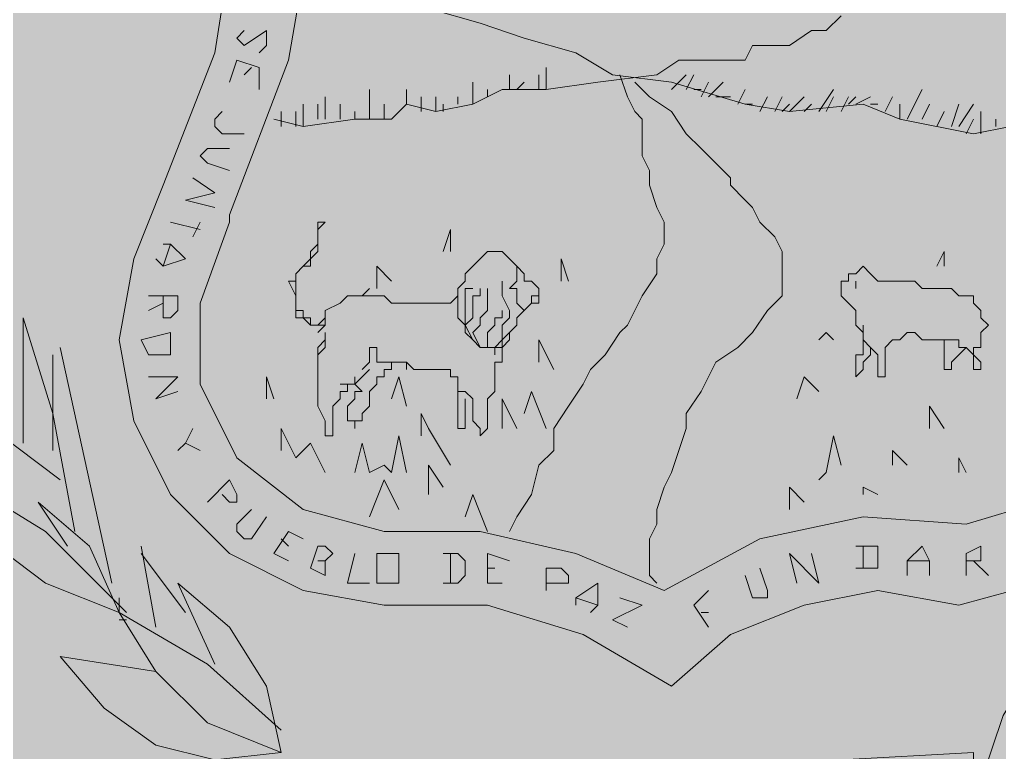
# Model space of a CAD drawing. Header units: inches. Extents: x 13.1 to 77.9, y 9.9 to 37.9.
# Drawn here: x 57.726 to 58.289, y 35.166 to 35.587 of the extents above; entities that cross this region are included whole.
import ezdxf

# ---------------------------------------------------------------- set-up
doc = ezdxf.new("R2010")
doc.units = ezdxf.units.IN
doc.header["$MEASUREMENT"] = 0
doc.layers.add('F_Layer01', color=7, linetype='Continuous')

# ---------------------------------------------------------------- blocks, each defined once
blk = doc.blocks.new('block 274')
at = {"layer": 'F_Layer01', "color": 18, "lineweight": 9, "true_color": 0x000000}
for points in [[(1.32854, -1.43087), (1.35817, -1.35467), (1.37087, -1.27423), (1.37087, -1.18957), (1.3497, -1.10913), (1.31584, -1.03717)], [(1.32854, -1.43087), (1.35817, -1.35467), (1.37087, -1.27423), (1.37087, -1.18957), (1.3497, -1.10913), (1.31584, -1.03717)], [(1.36664, -1.4478), (1.4005, -1.3589), (1.41744, -1.26153), (1.40897, -1.16417), (1.38357, -1.07103)], [(1.36664, -1.4478), (1.4005, -1.3589), (1.41744, -1.26153), (1.40897, -1.16417), (1.38357, -1.07103)], [(1.58677, -1.36737), (1.5656, -1.35467), (1.53597, -1.3462), (1.51057, -1.33773)], [(1.58677, -1.36737), (1.5656, -1.35467), (1.53597, -1.3462), (1.51057, -1.33773)], [(1.3751, -1.34197), (1.37087, -1.3462), (1.3751, -1.35043), (1.3878, -1.34197), (1.3878, -1.3462), (1.3878, -1.35043), (1.38357, -1.35467)], [(1.3751, -1.34197), (1.37087, -1.3462), (1.3751, -1.35043), (1.3878, -1.34197), (1.3878, -1.3462), (1.3878, -1.35043), (1.38357, -1.35467)], [(1.70107, -1.34197), (1.68837, -1.35043), (1.6672, -1.35043), (1.66297, -1.3589)], [(1.70107, -1.34197), (1.68837, -1.35043), (1.6672, -1.35043), (1.66297, -1.3589)], [(1.37087, -1.3589), (1.36664, -1.3716)], [(1.37087, -1.3589), (1.36664, -1.3716)], [(1.37087, -1.3589), (1.38357, -1.36313), (1.38357, -1.37583)], [(1.37087, -1.3589), (1.38357, -1.36313), (1.38357, -1.37583)], [(1.61217, -1.36737), (1.62487, -1.3589)], [(1.61217, -1.36737), (1.62487, -1.3589)], [(1.62487, -1.3589), (1.66297, -1.3589)], [(1.62487, -1.3589), (1.66297, -1.3589)], [(1.37934, -1.36313), (1.3751, -1.36737)], [(1.37934, -1.36313), (1.3751, -1.36737)], [(1.5275, -1.37583), (1.5275, -1.36737)], [(1.5275, -1.37583), (1.5275, -1.36737)], [(1.54444, -1.37583), (1.54444, -1.36737)], [(1.54444, -1.37583), (1.54444, -1.36737)], [(1.54867, -1.37583), (1.54867, -1.36313)], [(1.54867, -1.37583), (1.54867, -1.36313)], [(1.5783, -1.3716), (1.61217, -1.36737)], [(1.5783, -1.3716), (1.61217, -1.36737)], [(1.58677, -1.36737), (1.62064, -1.3716)], [(1.58677, -1.36737), (1.62064, -1.3716)], [(1.59947, -1.38853), (1.59524, -1.38007), (1.591, -1.36737)], [(1.59947, -1.38853), (1.59524, -1.38007), (1.591, -1.36737)], [(1.62064, -1.37583), (1.6291, -1.36737)], [(1.62064, -1.37583), (1.6291, -1.36737)], [(1.6291, -1.37583), (1.63334, -1.36737)], [(1.6291, -1.37583), (1.63334, -1.36737)], [(1.5783, -1.3716), (1.54867, -1.37583), (1.52327, -1.37583), (1.50634, -1.3843), (1.48517, -1.38853), (1.46824, -1.3843), (1.45977, -1.39277), (1.4386, -1.39277), (1.40897, -1.397), (1.39204, -1.39277)], [(1.5783, -1.3716), (1.54867, -1.37583), (1.52327, -1.37583), (1.50634, -1.3843), (1.48517, -1.38853), (1.46824, -1.3843), (1.45977, -1.39277), (1.4386, -1.39277), (1.40897, -1.397), (1.39204, -1.39277)], [(1.50634, -1.3843), (1.50634, -1.3716)], [(1.50634, -1.3843), (1.50634, -1.3716)], [(1.53174, -1.37583), (1.53597, -1.3716)], [(1.53174, -1.37583), (1.53597, -1.3716)], [(1.59947, -1.3716), (1.60794, -1.38007)], [(1.59947, -1.3716), (1.60794, -1.38007)], [(1.62064, -1.3716), (1.66297, -1.3843)], [(1.62064, -1.3716), (1.66297, -1.3843)], [(1.63757, -1.38007), (1.6418, -1.3716)], [(1.63757, -1.38007), (1.6418, -1.3716)], [(1.6418, -1.38007), (1.65027, -1.3716)], [(1.6418, -1.38007), (1.65027, -1.3716)], [(1.44707, -1.39277), (1.44707, -1.37583)], [(1.44707, -1.39277), (1.44707, -1.37583)], [(1.46824, -1.3843), (1.46824, -1.37583)], [(1.46824, -1.3843), (1.46824, -1.37583)], [(1.5148, -1.38007), (1.5148, -1.37583)], [(1.5148, -1.38007), (1.5148, -1.37583)], [(1.63334, -1.37583), (1.63757, -1.37583)], [(1.63334, -1.37583), (1.63757, -1.37583)], [(1.65874, -1.3843), (1.66297, -1.37583)], [(1.65874, -1.3843), (1.66297, -1.37583)], [(1.7053, -1.38853), (1.71377, -1.37583)], [(1.7053, -1.38853), (1.71377, -1.37583)], [(1.7561, -1.39277), (1.76457, -1.37583)], [(1.7561, -1.39277), (1.76457, -1.37583)], [(1.40897, -1.397), (1.40897, -1.3843)], [(1.40897, -1.397), (1.40897, -1.3843)], [(1.41744, -1.39277), (1.41744, -1.3843)], [(1.41744, -1.39277), (1.41744, -1.3843)], [(1.42167, -1.39277), (1.42167, -1.38007)], [(1.42167, -1.39277), (1.42167, -1.38007)], [(1.43014, -1.39277), (1.43014, -1.3843)], [(1.43014, -1.39277), (1.43014, -1.3843)], [(1.45554, -1.39277), (1.45554, -1.3843)], [(1.45554, -1.39277), (1.45554, -1.3843)], [(1.4767, -1.38853), (1.4767, -1.38007)], [(1.4767, -1.38853), (1.4767, -1.38007)], [(1.48517, -1.38853), (1.48517, -1.38007)], [(1.48517, -1.38853), (1.48517, -1.38007)], [(1.4894, -1.38853), (1.4894, -1.3843)], [(1.4894, -1.38853), (1.4894, -1.3843)], [(1.49787, -1.3843), (1.49787, -1.38007)], [(1.49787, -1.3843), (1.49787, -1.38007)], [(1.6545, -1.42663), (1.64604, -1.41817), (1.63757, -1.4097), (1.6291, -1.40123), (1.62064, -1.38853), (1.60794, -1.38007)], [(1.6545, -1.42663), (1.64604, -1.41817), (1.63757, -1.4097), (1.6291, -1.40123), (1.62064, -1.38853), (1.60794, -1.38007)], [(1.64604, -1.38007), (1.65027, -1.38007), (1.6545, -1.38007)], [(1.64604, -1.38007), (1.65027, -1.38007), (1.6545, -1.38007)], [(1.66297, -1.3843), (1.68837, -1.38853)], [(1.66297, -1.3843), (1.6672, -1.3843)], [(1.66297, -1.3843), (1.68837, -1.38853)], [(1.66297, -1.3843), (1.6672, -1.3843)], [(1.67144, -1.38853), (1.67567, -1.38007)], [(1.67144, -1.38853), (1.67567, -1.38007)], [(1.6799, -1.38853), (1.68414, -1.38007)], [(1.6799, -1.38853), (1.68414, -1.38007)], [(1.68414, -1.38853), (1.68837, -1.3843)], [(1.68414, -1.38853), (1.68837, -1.3843)], [(1.68837, -1.38853), (1.69684, -1.38007)], [(1.68837, -1.38853), (1.69684, -1.38007)], [(1.69684, -1.38853), (1.70107, -1.3843)], [(1.69684, -1.38853), (1.70107, -1.3843)], [(1.70954, -1.38853), (1.71377, -1.38007)], [(1.70954, -1.38853), (1.71377, -1.38007)], [(1.718, -1.38853), (1.72224, -1.38007)], [(1.718, -1.38853), (1.72224, -1.38007)], [(1.72647, -1.38007), (1.72224, -1.3843)], [(1.72647, -1.38007), (1.72224, -1.3843)], [(1.72647, -1.3843), (1.73494, -1.38007)], [(1.72647, -1.3843), (1.73494, -1.38007)], [(1.84924, -1.397), (1.845, -1.397), (1.84077, -1.397), (1.83654, -1.397), (1.82807, -1.397), (1.82384, -1.40123), (1.8196, -1.397), (1.81537, -1.397), (1.7942, -1.40123), (1.75187, -1.39277), (1.7307, -1.3843)], [(1.84924, -1.397), (1.845, -1.397), (1.84077, -1.397), (1.83654, -1.397), (1.82807, -1.397), (1.82384, -1.40123), (1.8196, -1.397), (1.81537, -1.397), (1.7942, -1.40123), (1.75187, -1.39277), (1.7307, -1.3843)], [(1.73494, -1.3843), (1.73917, -1.3843)], [(1.73494, -1.3843), (1.73917, -1.3843)], [(1.7434, -1.38853), (1.74764, -1.38007)], [(1.7434, -1.38853), (1.74764, -1.38007)], [(1.75187, -1.39277), (1.75187, -1.3843)], [(1.75187, -1.39277), (1.75187, -1.3843)], [(1.76457, -1.39277), (1.7688, -1.3843)], [(1.76457, -1.39277), (1.7688, -1.3843)], [(1.7815, -1.397), (1.78574, -1.3843)], [(1.7815, -1.397), (1.78574, -1.3843)], [(1.78574, -1.397), (1.7942, -1.3843)], [(1.78574, -1.397), (1.7942, -1.3843)], [(1.3624, -1.38853), (1.35817, -1.39277), (1.35817, -1.397), (1.3624, -1.40123), (1.3751, -1.40123)], [(1.3624, -1.38853), (1.35817, -1.39277), (1.35817, -1.397), (1.3624, -1.40123), (1.3751, -1.40123)], [(1.39627, -1.397), (1.39627, -1.38853)], [(1.39627, -1.397), (1.39627, -1.38853)], [(1.40474, -1.397), (1.40474, -1.38853)], [(1.40474, -1.397), (1.40474, -1.38853)], [(1.4386, -1.39277), (1.4386, -1.38853)], [(1.4386, -1.39277), (1.4386, -1.38853)], [(1.59947, -1.38853), (1.6037, -1.39277)], [(1.59947, -1.38853), (1.6037, -1.39277)], [(1.77304, -1.397), (1.77727, -1.38853)], [(1.77304, -1.397), (1.77727, -1.38853)], [(1.79844, -1.40123), (1.79844, -1.38853)], [(1.79844, -1.40123), (1.79844, -1.38853)], [(1.6037, -1.49437), (1.61217, -1.48167), (1.61217, -1.4732), (1.6164, -1.46473), (1.6164, -1.45203), (1.61217, -1.44357), (1.60794, -1.43087), (1.60794, -1.4224), (1.6037, -1.41393), (1.6037, -1.40123), (1.6037, -1.39277)], [(1.6037, -1.49437), (1.61217, -1.48167), (1.61217, -1.4732), (1.6164, -1.46473), (1.6164, -1.45203), (1.61217, -1.44357), (1.60794, -1.43087), (1.60794, -1.4224), (1.6037, -1.41393), (1.6037, -1.40123), (1.6037, -1.39277)], [(1.78997, -1.40123), (1.7942, -1.39277)], [(1.78997, -1.40123), (1.7942, -1.39277)], [(1.8069, -1.397), (1.8069, -1.39277)], [(1.8069, -1.397), (1.8069, -1.39277)], [(1.36664, -1.4097), (1.35394, -1.4097), (1.3497, -1.41393), (1.35394, -1.41817), (1.36664, -1.4224)], [(1.36664, -1.4097), (1.35394, -1.4097), (1.3497, -1.41393), (1.35394, -1.41817), (1.36664, -1.4224)], [(1.34547, -1.42663), (1.35817, -1.4351), (1.34124, -1.43933), (1.35817, -1.44357)], [(1.34547, -1.42663), (1.35817, -1.4351), (1.34124, -1.43933), (1.35817, -1.44357)], [(1.6545, -1.42663), (1.6545, -1.43087)], [(1.6545, -1.42663), (1.6545, -1.43087)], [(1.78574, -1.67217), (1.8323, -1.65947), (1.8704, -1.6383), (1.90427, -1.60443), (1.92544, -1.5621), (1.9339, -1.51553), (1.92544, -1.46897), (1.90427, -1.42663)], [(1.78574, -1.67217), (1.8323, -1.65947), (1.8704, -1.6383), (1.90427, -1.60443), (1.92544, -1.5621), (1.9339, -1.51553), (1.92544, -1.46897), (1.90427, -1.42663)], [(1.32854, -1.43087), (1.3116, -1.4732), (1.30314, -1.51977), (1.3116, -1.56633), (1.33277, -1.60867), (1.36664, -1.64253), (1.40897, -1.6637), (1.45554, -1.67217)], [(1.32854, -1.43087), (1.3116, -1.4732), (1.30314, -1.51977), (1.3116, -1.56633), (1.33277, -1.60867), (1.36664, -1.64253), (1.40897, -1.6637), (1.45554, -1.67217)], [(1.65874, -1.524), (1.6672, -1.51553), (1.67567, -1.50283), (1.68414, -1.49437), (1.68414, -1.49013), (1.68414, -1.48167), (1.68414, -1.46897), (1.6799, -1.4605), (1.67144, -1.45203), (1.6672, -1.44357), (1.66297, -1.43933), (1.6545, -1.43087)], [(1.65874, -1.524), (1.6672, -1.51553), (1.67567, -1.50283), (1.68414, -1.49437), (1.68414, -1.49013), (1.68414, -1.48167), (1.68414, -1.46897), (1.6799, -1.4605), (1.67144, -1.45203), (1.6672, -1.44357), (1.66297, -1.43933), (1.6545, -1.43087)], [(1.3497, -1.45627), (1.33277, -1.45203)], [(1.3497, -1.45627), (1.33277, -1.45203)], [(1.3497, -1.45203), (1.34547, -1.4605)], [(1.3497, -1.45203), (1.34547, -1.4605)], [(1.36664, -1.45203), (1.3497, -1.4986), (1.3497, -1.54517), (1.37087, -1.5875), (1.40897, -1.61713), (1.45554, -1.62983)], [(1.36664, -1.45203), (1.3497, -1.4986), (1.3497, -1.54517), (1.37087, -1.5875), (1.40897, -1.61713), (1.45554, -1.62983)], [(1.36664, -1.45203), (1.36664, -1.4478)], [(1.36664, -1.45203), (1.36664, -1.4478)], [(1.42167, -1.50707), (1.41744, -1.5113), (1.4132, -1.5113), (1.4132, -1.50707), (1.40897, -1.50707), (1.40897, -1.50283), (1.40474, -1.50283), (1.40474, -1.4986), (1.40474, -1.49437), (1.40474, -1.49013), (1.40474, -1.4859), (1.40474, -1.48167), (1.40897, -1.47743), (1.4132, -1.47743), (1.4132, -1.4732), (1.41744, -1.46897), (1.41744, -1.46473), (1.41744, -1.4605), (1.41744, -1.45627), (1.42167, -1.45203), (1.41744, -1.45203), (1.41744, -1.4605), (1.41744, -1.46473), (1.4132, -1.46897), (1.4132, -1.4732), (1.40897, -1.47743), (1.40474, -1.48167), (1.40474, -1.4859), (1.4005, -1.4859), (1.40474, -1.49437), (1.40474, -1.4986), (1.40474, -1.50283), (1.40474, -1.50707), (1.40897, -1.50707), (1.4132, -1.5113), (1.41744, -1.5113), (1.42167, -1.5113)], [(1.42167, -1.50707), (1.41744, -1.5113), (1.4132, -1.5113), (1.4132, -1.50707), (1.40897, -1.50707), (1.40897, -1.50283), (1.40474, -1.50283), (1.40474, -1.4986), (1.40474, -1.49437), (1.40474, -1.49013), (1.40474, -1.4859), (1.40474, -1.48167), (1.40897, -1.47743), (1.4132, -1.47743), (1.4132, -1.4732), (1.41744, -1.46897), (1.41744, -1.46473), (1.41744, -1.4605), (1.41744, -1.45627), (1.42167, -1.45203), (1.41744, -1.45203), (1.41744, -1.4605), (1.41744, -1.46473), (1.4132, -1.46897), (1.4132, -1.4732), (1.40897, -1.47743), (1.40474, -1.48167), (1.40474, -1.4859), (1.4005, -1.4859), (1.40474, -1.49437), (1.40474, -1.4986), (1.40474, -1.50283), (1.40474, -1.50707), (1.40897, -1.50707), (1.4132, -1.5113), (1.41744, -1.5113), (1.42167, -1.5113)], [(1.78997, -1.6256), (1.8323, -1.6129), (1.86617, -1.57903), (1.88734, -1.5367), (1.88734, -1.49013), (1.8704, -1.4478)], [(1.78997, -1.6256), (1.8323, -1.6129), (1.86617, -1.57903), (1.88734, -1.5367), (1.88734, -1.49013), (1.8704, -1.4478)], [(1.49364, -1.46897), (1.49364, -1.45627), (1.4894, -1.46897)], [(1.49364, -1.46897), (1.49364, -1.45627), (1.4894, -1.46897)], [(1.32854, -1.46473), (1.33277, -1.46473), (1.34124, -1.4732), (1.32854, -1.47743), (1.3243, -1.4732)], [(1.32854, -1.46473), (1.33277, -1.46473), (1.34124, -1.4732), (1.32854, -1.47743), (1.3243, -1.4732)], [(1.33277, -1.46473), (1.32854, -1.47743)], [(1.33277, -1.46473), (1.32854, -1.47743)], [(1.49787, -1.49013), (1.5021, -1.4859), (1.5021, -1.48167), (1.50634, -1.47743), (1.51057, -1.4732), (1.5148, -1.46897), (1.51904, -1.46897), (1.52327, -1.46897), (1.5275, -1.4732), (1.53174, -1.47743)], [(1.49787, -1.49013), (1.5021, -1.4859), (1.5021, -1.48167), (1.50634, -1.47743), (1.51057, -1.4732), (1.5148, -1.46897), (1.51904, -1.46897), (1.52327, -1.46897), (1.5275, -1.4732), (1.53174, -1.47743)], [(1.77727, -1.47743), (1.77727, -1.46897), (1.77304, -1.47743)], [(1.77727, -1.47743), (1.77727, -1.46897), (1.77304, -1.47743)], [(1.51904, -1.52823), (1.51904, -1.524), (1.52327, -1.524), (1.52327, -1.51977), (1.5275, -1.51553), (1.53174, -1.5113), (1.53174, -1.50707), (1.53597, -1.50283), (1.53174, -1.4986), (1.53174, -1.49437), (1.53174, -1.49013), (1.5275, -1.49013), (1.53174, -1.4859), (1.53174, -1.48167), (1.53174, -1.47743), (1.5275, -1.4732)], [(1.51904, -1.52823), (1.51904, -1.524), (1.52327, -1.524), (1.52327, -1.51977), (1.5275, -1.51553), (1.53174, -1.5113), (1.53174, -1.50707), (1.53597, -1.50283), (1.53174, -1.4986), (1.53174, -1.49437), (1.53174, -1.49013), (1.5275, -1.49013), (1.53174, -1.4859), (1.53174, -1.48167), (1.53174, -1.47743), (1.5275, -1.4732)], [(1.56137, -1.4859), (1.55714, -1.4732), (1.55714, -1.4859)], [(1.56137, -1.4859), (1.55714, -1.4732), (1.55714, -1.4859)], [(1.45977, -1.4859), (1.4513, -1.47743), (1.4513, -1.49013)], [(1.45977, -1.4859), (1.4513, -1.47743), (1.4513, -1.49013)], [(1.53174, -1.50707), (1.53597, -1.50283), (1.5402, -1.4986), (1.54444, -1.4986), (1.54444, -1.49437), (1.54444, -1.49013), (1.5402, -1.4859), (1.53597, -1.4859), (1.53597, -1.48167), (1.53174, -1.47743)], [(1.53174, -1.50707), (1.53597, -1.50283), (1.5402, -1.4986), (1.54444, -1.4986), (1.54444, -1.49437), (1.54444, -1.49013), (1.5402, -1.4859), (1.53597, -1.4859), (1.53597, -1.48167), (1.53174, -1.47743)], [(1.72647, -1.50707), (1.72647, -1.5113), (1.7307, -1.51553), (1.7307, -1.51977), (1.73494, -1.524), (1.73917, -1.52823), (1.73917, -1.53247), (1.73917, -1.5367), (1.73917, -1.54093), (1.7434, -1.54093), (1.7434, -1.5367), (1.7434, -1.53247), (1.7434, -1.52823), (1.7434, -1.524), (1.74764, -1.51977), (1.75187, -1.51977), (1.7561, -1.51553), (1.76034, -1.51553), (1.76457, -1.51977), (1.77304, -1.51977), (1.77727, -1.51977), (1.78574, -1.51977), (1.78574, -1.524), (1.78997, -1.524), (1.7942, -1.52823), (1.7942, -1.53247), (1.7942, -1.5367), (1.79844, -1.5367), (1.79844, -1.53247), (1.7942, -1.52823), (1.7942, -1.524), (1.79844, -1.524), (1.79844, -1.51977), (1.79844, -1.51553), (1.80267, -1.5113), (1.79844, -1.50707), (1.79844, -1.50283), (1.7942, -1.4986), (1.7942, -1.49437), (1.78997, -1.49437), (1.78574, -1.49437), (1.7815, -1.49013), (1.77727, -1.49013), (1.77304, -1.49013), (1.7688, -1.49013), (1.76457, -1.49013), (1.76034, -1.4859), (1.7561, -1.4859), (1.75187, -1.4859), (1.74764, -1.4859), (1.7434, -1.4859), (1.73917, -1.4859), (1.73494, -1.48167), (1.7307, -1.47743), (1.72647, -1.48167), (1.72224, -1.48167)], [(1.72647, -1.50707), (1.72647, -1.5113), (1.7307, -1.51553), (1.7307, -1.51977), (1.73494, -1.524), (1.73917, -1.52823), (1.73917, -1.53247), (1.73917, -1.5367), (1.73917, -1.54093), (1.7434, -1.54093), (1.7434, -1.5367), (1.7434, -1.53247), (1.7434, -1.52823), (1.7434, -1.524), (1.74764, -1.51977), (1.75187, -1.51977), (1.7561, -1.51553), (1.76034, -1.51553), (1.76457, -1.51977), (1.77304, -1.51977), (1.77727, -1.51977), (1.78574, -1.51977), (1.78574, -1.524), (1.78997, -1.524), (1.7942, -1.52823), (1.7942, -1.53247), (1.7942, -1.5367), (1.79844, -1.5367), (1.79844, -1.53247), (1.7942, -1.52823), (1.7942, -1.524), (1.79844, -1.524), (1.79844, -1.51977), (1.79844, -1.51553), (1.80267, -1.5113), (1.79844, -1.50707), (1.79844, -1.50283), (1.7942, -1.4986), (1.7942, -1.49437), (1.78997, -1.49437), (1.78574, -1.49437), (1.7815, -1.49013), (1.77727, -1.49013), (1.77304, -1.49013), (1.7688, -1.49013), (1.76457, -1.49013), (1.76034, -1.4859), (1.7561, -1.4859), (1.75187, -1.4859), (1.74764, -1.4859), (1.7434, -1.4859), (1.73917, -1.4859), (1.73494, -1.48167), (1.7307, -1.47743), (1.72647, -1.48167), (1.72224, -1.48167)], [(1.52327, -1.4859), (1.52327, -1.49013), (1.52327, -1.49437), (1.5275, -1.50283), (1.5275, -1.50707), (1.52327, -1.5113), (1.52327, -1.51977), (1.51904, -1.524)], [(1.52327, -1.4859), (1.52327, -1.49013), (1.52327, -1.49437), (1.5275, -1.50283), (1.5275, -1.50707), (1.52327, -1.5113), (1.52327, -1.51977), (1.51904, -1.524)], [(1.53597, -1.4859), (1.5402, -1.4859)], [(1.53597, -1.4859), (1.5402, -1.4859)], [(1.718, -1.4859), (1.72224, -1.4859), (1.72224, -1.48167)], [(1.718, -1.4859), (1.72224, -1.4859), (1.72224, -1.48167)], [(1.718, -1.4859), (1.718, -1.49013), (1.718, -1.49437), (1.72224, -1.4986), (1.72647, -1.50283), (1.72647, -1.50706)], [(1.718, -1.4859), (1.718, -1.49013), (1.718, -1.49437), (1.72224, -1.4986), (1.72647, -1.50283), (1.72647, -1.50707)], [(1.41744, -1.51553), (1.42167, -1.5113), (1.42167, -1.50707), (1.42167, -1.50283), (1.43014, -1.4986), (1.43437, -1.49437), (1.4386, -1.49437), (1.44284, -1.49437), (1.44707, -1.49013)], [(1.41744, -1.51553), (1.42167, -1.5113), (1.42167, -1.50707), (1.42167, -1.50283), (1.43014, -1.4986), (1.43437, -1.49437), (1.4386, -1.49437), (1.44284, -1.49437), (1.44707, -1.49013)], [(1.51904, -1.524), (1.51057, -1.524), (1.50634, -1.51977), (1.5021, -1.51553), (1.5021, -1.5113), (1.49787, -1.50707), (1.49787, -1.50283), (1.49787, -1.4986), (1.49787, -1.49437), (1.49787, -1.49013)], [(1.51904, -1.524), (1.51057, -1.524), (1.50634, -1.51977), (1.5021, -1.51553), (1.5021, -1.5113), (1.49787, -1.50707), (1.49787, -1.50283), (1.49787, -1.4986), (1.49787, -1.49437), (1.49787, -1.49013)], [(1.50634, -1.49013), (1.5021, -1.49013), (1.5021, -1.49437), (1.5021, -1.50283), (1.5021, -1.50707), (1.5021, -1.5113)], [(1.51057, -1.49013), (1.51057, -1.49437), (1.50634, -1.49437), (1.50634, -1.4986), (1.50634, -1.50283), (1.50634, -1.50707), (1.5021, -1.5113), (1.50634, -1.51977)], [(1.50634, -1.49013), (1.5021, -1.49013), (1.5021, -1.49437), (1.5021, -1.50283), (1.5021, -1.50707), (1.5021, -1.5113)], [(1.51057, -1.49013), (1.51057, -1.49437), (1.50634, -1.49437), (1.50634, -1.4986), (1.50634, -1.50283), (1.50634, -1.50707), (1.5021, -1.5113), (1.50634, -1.51977)], [(1.5148, -1.49013), (1.5148, -1.4986), (1.5148, -1.50283), (1.51057, -1.50707), (1.51057, -1.5113), (1.50634, -1.51553), (1.51057, -1.524)], [(1.5148, -1.49013), (1.5148, -1.4986), (1.5148, -1.50283), (1.51057, -1.50707), (1.51057, -1.5113), (1.50634, -1.51553), (1.51057, -1.524)], [(1.32007, -1.49437), (1.337, -1.49437), (1.337, -1.50283), (1.33277, -1.50707), (1.32854, -1.50707), (1.32854, -1.50283), (1.32854, -1.49437)], [(1.32007, -1.49437), (1.337, -1.49437), (1.337, -1.50283), (1.33277, -1.50707), (1.32854, -1.50707), (1.32854, -1.50283), (1.32854, -1.49437)], [(1.49787, -1.49437), (1.49364, -1.4986), (1.4894, -1.4986), (1.48517, -1.4986), (1.4767, -1.4986), (1.47247, -1.4986), (1.46824, -1.4986), (1.45977, -1.4986), (1.45554, -1.49437), (1.4513, -1.49437), (1.44707, -1.49437), (1.44284, -1.49437)], [(1.49787, -1.49437), (1.49364, -1.4986), (1.4894, -1.4986), (1.48517, -1.4986), (1.4767, -1.4986), (1.47247, -1.4986), (1.46824, -1.4986), (1.45977, -1.4986), (1.45554, -1.49437), (1.4513, -1.49437), (1.44707, -1.49437), (1.44284, -1.49437)], [(1.5402, -1.4986), (1.5402, -1.49437), (1.54444, -1.49437)], [(1.5402, -1.4986), (1.5402, -1.49437), (1.54444, -1.49437)], [(1.6037, -1.49437), (1.59524, -1.5113)], [(1.6037, -1.49437), (1.59524, -1.5113)], [(1.32854, -1.4986), (1.32007, -1.50283)], [(1.32854, -1.4986), (1.32007, -1.50283)], [(1.52327, -1.50283), (1.52327, -1.50707), (1.51904, -1.50707), (1.51904, -1.5113), (1.5148, -1.51553), (1.5148, -1.51977), (1.5148, -1.524)], [(1.52327, -1.50283), (1.52327, -1.50707), (1.51904, -1.50707), (1.51904, -1.5113), (1.5148, -1.51553), (1.5148, -1.51977), (1.5148, -1.524)], [(1.2481, -1.50707), (1.2481, -1.57903)], [(1.2481, -1.50707), (1.2481, -1.57903)], [(1.26504, -1.5621), (1.2481, -1.50707)], [(1.26504, -1.5621), (1.2481, -1.50707)], [(1.5402, -1.60867), (1.54444, -1.59173), (1.5529, -1.58327), (1.5529, -1.57057), (1.56137, -1.55787), (1.56984, -1.54517), (1.57407, -1.5367), (1.58254, -1.52823), (1.591, -1.51553), (1.59524, -1.5113)], [(1.5402, -1.60867), (1.54444, -1.59173), (1.5529, -1.58327), (1.5529, -1.57057), (1.56137, -1.55787), (1.56984, -1.54517), (1.57407, -1.5367), (1.58254, -1.52823), (1.591, -1.51553), (1.59524, -1.5113)], [(1.73494, -1.524), (1.73494, -1.52823), (1.7307, -1.53247), (1.7307, -1.5367), (1.72647, -1.54093), (1.72647, -1.5367), (1.72647, -1.53247), (1.72647, -1.52823), (1.7307, -1.52823), (1.7307, -1.524), (1.7307, -1.51977), (1.7307, -1.51553), (1.7307, -1.5113)], [(1.73494, -1.524), (1.73494, -1.52823), (1.7307, -1.53247), (1.7307, -1.5367), (1.72647, -1.54093), (1.72647, -1.5367), (1.72647, -1.53247), (1.72647, -1.52823), (1.7307, -1.52823), (1.7307, -1.524), (1.7307, -1.51977), (1.7307, -1.51553), (1.7307, -1.5113)], [(1.31584, -1.51977), (1.33277, -1.51553), (1.33277, -1.52823), (1.32007, -1.52823), (1.31584, -1.51977)], [(1.31584, -1.51977), (1.33277, -1.51553), (1.33277, -1.52823), (1.32007, -1.52823), (1.31584, -1.51977)], [(1.41744, -1.52823), (1.42167, -1.524), (1.42167, -1.51977), (1.42167, -1.51553)], [(1.41744, -1.52823), (1.42167, -1.524), (1.42167, -1.51977), (1.42167, -1.51553)], [(1.43437, -1.54517), (1.43437, -1.5494), (1.43014, -1.5494), (1.43014, -1.55363), (1.4259, -1.55787), (1.4259, -1.56633), (1.4259, -1.57057), (1.4259, -1.5748), (1.42167, -1.5748), (1.42167, -1.57057), (1.42167, -1.56633), (1.41744, -1.55787), (1.41744, -1.55363), (1.41744, -1.5494), (1.41744, -1.54517), (1.41744, -1.5367), (1.41744, -1.53247), (1.41744, -1.52823), (1.41744, -1.524), (1.42167, -1.51977)], [(1.43437, -1.54517), (1.43437, -1.5494), (1.43014, -1.5494), (1.43014, -1.55363), (1.4259, -1.55787), (1.4259, -1.56633), (1.4259, -1.57057), (1.4259, -1.5748), (1.42167, -1.5748), (1.42167, -1.57057), (1.42167, -1.56633), (1.41744, -1.55787), (1.41744, -1.55363), (1.41744, -1.5494), (1.41744, -1.54517), (1.41744, -1.5367), (1.41744, -1.53247), (1.41744, -1.52823), (1.41744, -1.524), (1.42167, -1.51977)], [(1.51904, -1.5367), (1.51904, -1.53247), (1.52327, -1.53247), (1.52327, -1.52823), (1.52327, -1.524), (1.5275, -1.51977), (1.5275, -1.51553)], [(1.51904, -1.5367), (1.51904, -1.53247), (1.52327, -1.53247), (1.52327, -1.52823), (1.52327, -1.524), (1.5275, -1.51977), (1.5275, -1.51553)], [(1.5529, -1.5367), (1.54444, -1.51977), (1.54444, -1.53247)], [(1.5529, -1.5367), (1.54444, -1.51977), (1.54444, -1.53247)], [(1.71377, -1.51977), (1.70954, -1.51553), (1.7053, -1.51977)], [(1.71377, -1.51977), (1.70954, -1.51553), (1.7053, -1.51977)], [(1.77304, -1.51977), (1.77727, -1.51977), (1.77727, -1.524), (1.77727, -1.52823), (1.77727, -1.53247), (1.77727, -1.5367)], [(1.77304, -1.51977), (1.77727, -1.51977), (1.77727, -1.524), (1.77727, -1.52823), (1.77727, -1.53247), (1.77727, -1.5367)], [(1.2989, -1.65947), (1.26927, -1.524)], [(1.2989, -1.65947), (1.26927, -1.524)], [(1.46824, -1.5367), (1.46824, -1.53247), (1.464, -1.53247), (1.45977, -1.53247), (1.45554, -1.53247), (1.4513, -1.53247), (1.4513, -1.52823), (1.4513, -1.524), (1.44707, -1.524), (1.44707, -1.52823), (1.44707, -1.53247), (1.44284, -1.5367)], [(1.46824, -1.5367), (1.46824, -1.53247), (1.464, -1.53247), (1.45977, -1.53247), (1.45554, -1.53247), (1.4513, -1.53247), (1.4513, -1.52823), (1.4513, -1.524), (1.44707, -1.524), (1.44707, -1.52823), (1.44707, -1.53247), (1.44284, -1.5367)], [(1.65874, -1.524), (1.64604, -1.53247)], [(1.65874, -1.524), (1.64604, -1.53247)], [(1.78997, -1.524), (1.78574, -1.52823), (1.7815, -1.53247), (1.7815, -1.5367), (1.77727, -1.5367)], [(1.78997, -1.524), (1.78574, -1.52823), (1.7815, -1.53247), (1.7815, -1.5367), (1.77727, -1.5367)], [(1.26504, -1.52823), (1.26504, -1.58327)], [(1.26504, -1.52823), (1.26504, -1.58327)], [(1.44284, -1.54093), (1.44707, -1.5367)], [(1.44284, -1.54093), (1.44707, -1.5367)], [(1.45554, -1.5367), (1.45554, -1.54093), (1.4513, -1.54093)], [(1.45554, -1.5367), (1.45554, -1.54093), (1.4513, -1.54093)], [(1.45977, -1.53247), (1.45977, -1.5367), (1.45554, -1.5367)], [(1.45977, -1.53247), (1.45977, -1.5367), (1.45554, -1.5367)], [(1.46824, -1.53247), (1.47247, -1.5367), (1.4767, -1.5367), (1.48094, -1.5367), (1.48517, -1.5367), (1.4894, -1.5367), (1.49364, -1.5367)], [(1.46824, -1.53247), (1.47247, -1.5367), (1.4767, -1.5367), (1.48094, -1.5367), (1.48517, -1.5367), (1.4894, -1.5367), (1.49364, -1.5367)], [(1.49787, -1.54093), (1.49364, -1.54093), (1.49364, -1.5367)], [(1.49787, -1.54093), (1.49364, -1.54093), (1.49364, -1.5367)], [(1.51904, -1.54093), (1.51904, -1.5367)], [(1.51904, -1.54093), (1.51904, -1.5367)], [(1.6164, -1.60443), (1.62064, -1.59597), (1.62487, -1.58327), (1.6291, -1.57057), (1.6291, -1.5621), (1.63757, -1.5494), (1.6418, -1.54093), (1.64604, -1.53247)], [(1.6164, -1.60443), (1.62064, -1.59597), (1.62487, -1.58327), (1.6291, -1.57057), (1.6291, -1.5621), (1.63757, -1.5494), (1.6418, -1.54093), (1.64604, -1.53247)], [(1.32007, -1.54093), (1.337, -1.54093), (1.3243, -1.55363), (1.337, -1.5494)], [(1.32007, -1.54093), (1.337, -1.54093), (1.3243, -1.55363), (1.337, -1.5494)], [(1.39204, -1.55363), (1.3878, -1.54093), (1.3878, -1.55363)], [(1.39204, -1.55363), (1.3878, -1.54093), (1.3878, -1.55363)], [(1.43014, -1.54517), (1.4386, -1.54517), (1.44284, -1.54093)], [(1.43014, -1.54517), (1.4386, -1.54517), (1.44284, -1.54093)], [(1.46824, -1.55787), (1.464, -1.54093), (1.45977, -1.55363)], [(1.46824, -1.55787), (1.464, -1.54093), (1.45977, -1.55363)], [(1.51057, -1.57057), (1.50634, -1.56633), (1.50634, -1.5621), (1.50634, -1.55787), (1.50634, -1.55363), (1.5021, -1.5494), (1.49787, -1.5494), (1.49787, -1.54517), (1.49787, -1.54093)], [(1.51057, -1.57057), (1.50634, -1.56633), (1.50634, -1.5621), (1.50634, -1.55787), (1.50634, -1.55363), (1.5021, -1.5494), (1.49787, -1.5494), (1.49787, -1.54517), (1.49787, -1.54093)], [(1.51057, -1.5748), (1.5148, -1.57057), (1.5148, -1.56633), (1.5148, -1.5621), (1.5148, -1.55787), (1.5148, -1.55363), (1.51904, -1.5494), (1.51904, -1.54517), (1.51904, -1.54093)], [(1.51057, -1.5748), (1.5148, -1.57057), (1.5148, -1.56633), (1.5148, -1.5621), (1.5148, -1.55787), (1.5148, -1.55363), (1.51904, -1.5494), (1.51904, -1.54517), (1.51904, -1.54093)], [(1.7053, -1.5494), (1.69684, -1.54093), (1.6926, -1.55363)], [(1.7053, -1.5494), (1.69684, -1.54093), (1.6926, -1.55363)], [(1.49787, -1.54517), (1.49787, -1.5494), (1.49787, -1.55363), (1.49787, -1.55787), (1.49787, -1.56633), (1.49787, -1.57057), (1.5021, -1.57057), (1.5021, -1.56633), (1.5021, -1.5621), (1.5021, -1.55787), (1.5021, -1.55363)], [(1.49787, -1.54517), (1.49787, -1.5494), (1.49787, -1.55363), (1.49787, -1.55787), (1.49787, -1.56633), (1.49787, -1.57057), (1.5021, -1.57057), (1.5021, -1.56633), (1.5021, -1.5621), (1.5021, -1.55787), (1.5021, -1.55363)], [(1.53174, -1.57057), (1.52327, -1.55363), (1.52327, -1.57057)], [(1.53174, -1.57057), (1.52327, -1.55363), (1.52327, -1.57057)], [(1.54867, -1.57057), (1.5402, -1.5494), (1.53597, -1.5621)], [(1.54867, -1.57057), (1.5402, -1.5494), (1.53597, -1.5621)], [(1.77727, -1.57056), (1.7688, -1.55787), (1.7688, -1.57056)], [(1.77727, -1.57057), (1.7688, -1.55787), (1.7688, -1.57057)], [(1.26927, -1.6002), (1.21847, -1.5621)], [(1.26927, -1.6002), (1.21847, -1.5621)], [(1.26504, -1.5621), (1.27774, -1.62983)], [(1.26504, -1.5621), (1.27774, -1.62983)], [(1.49364, -1.59173), (1.48094, -1.57057), (1.4767, -1.5621), (1.4767, -1.5748)], [(1.49364, -1.59173), (1.48094, -1.57057), (1.4767, -1.5621), (1.4767, -1.5748)], [(1.34547, -1.57057), (1.34124, -1.57903), (1.337, -1.58327)], [(1.34547, -1.57057), (1.34124, -1.57903), (1.337, -1.58327)], [(1.42167, -1.59597), (1.4132, -1.57903), (1.40474, -1.5875), (1.39627, -1.57057), (1.39627, -1.58327)], [(1.42167, -1.59597), (1.4132, -1.57903), (1.40474, -1.5875), (1.39627, -1.57057), (1.39627, -1.58327)], [(1.51057, -1.57057), (1.51057, -1.5748)], [(1.51057, -1.57057), (1.51057, -1.5748)], [(1.46824, -1.59597), (1.464, -1.5748), (1.45977, -1.59597), (1.45554, -1.59173), (1.44707, -1.59597), (1.44284, -1.57903), (1.4386, -1.59597)], [(1.46824, -1.59597), (1.464, -1.5748), (1.45977, -1.59597), (1.45554, -1.59173), (1.44707, -1.59597), (1.44284, -1.57903), (1.4386, -1.59597)], [(1.718, -1.59173), (1.71377, -1.5748), (1.70954, -1.59597), (1.7053, -1.6002)], [(1.718, -1.59173), (1.71377, -1.5748), (1.70954, -1.59597), (1.7053, -1.6002)], [(1.34124, -1.57903), (1.3497, -1.58327)], [(1.34124, -1.57903), (1.3497, -1.58327)], [(1.7561, -1.59173), (1.74764, -1.58327), (1.74764, -1.59173)], [(1.7561, -1.59173), (1.74764, -1.58327), (1.74764, -1.59173)], [(1.78997, -1.59597), (1.78574, -1.5875), (1.78574, -1.59597)], [(1.78997, -1.59597), (1.78574, -1.5875), (1.78574, -1.59597)], [(1.48094, -1.60867), (1.48094, -1.59173)], [(1.4894, -1.60443), (1.48094, -1.59173), (1.48094, -1.60867)], [(1.48094, -1.59173), (1.4894, -1.60443)], [(1.30737, -1.6764), (1.2608, -1.62983), (1.20577, -1.59597), (1.22694, -1.63407), (1.2608, -1.65947), (1.30314, -1.6764)], [(1.30737, -1.6764), (1.2608, -1.62983), (1.20577, -1.59597), (1.22694, -1.63407), (1.2608, -1.65947), (1.30314, -1.6764)], [(1.35394, -1.6129), (1.36664, -1.6002), (1.37087, -1.60867), (1.37087, -1.6129), (1.36664, -1.6129), (1.3624, -1.60867)], [(1.35394, -1.6129), (1.36664, -1.6002), (1.37087, -1.60867), (1.37087, -1.6129), (1.36664, -1.6129), (1.3624, -1.60867)], [(1.464, -1.61713), (1.45554, -1.6002), (1.44707, -1.62137)], [(1.464, -1.61713), (1.45554, -1.6002), (1.44707, -1.62137)], [(1.6164, -1.60443), (1.61217, -1.61713)], [(1.6164, -1.60443), (1.61217, -1.61713)], [(1.69684, -1.6129), (1.68837, -1.60443), (1.68837, -1.61713)], [(1.69684, -1.6129), (1.68837, -1.60443), (1.68837, -1.61713)], [(1.73917, -1.60867), (1.7307, -1.60443), (1.7307, -1.60867)], [(1.73917, -1.60867), (1.7307, -1.60443), (1.7307, -1.60867)], [(1.5148, -1.62983), (1.50634, -1.60867), (1.5021, -1.62137)], [(1.5148, -1.62983), (1.50634, -1.60867), (1.5021, -1.62137)], [(1.5402, -1.60867), (1.53174, -1.62137)], [(1.5402, -1.60867), (1.53174, -1.62137)], [(1.25657, -1.6129), (1.2735, -1.6383)], [(1.25657, -1.6129), (1.2735, -1.6383)], [(1.30314, -1.6764), (1.2862, -1.6383), (1.25657, -1.6129)], [(1.30314, -1.6764), (1.2862, -1.6383), (1.25657, -1.6129)], [(1.37934, -1.61713), (1.37087, -1.6256), (1.37087, -1.62983), (1.3751, -1.63407), (1.37934, -1.63407), (1.3878, -1.62137)], [(1.37934, -1.61713), (1.37087, -1.6256), (1.37087, -1.62983), (1.3751, -1.63407), (1.37934, -1.63407), (1.3878, -1.62137)], [(1.53174, -1.62137), (1.5275, -1.62983)], [(1.53174, -1.62137), (1.5275, -1.62983)], [(1.61217, -1.65947), (1.60794, -1.65523), (1.60794, -1.64677), (1.60794, -1.63407), (1.61217, -1.6256), (1.61217, -1.61713)], [(1.61217, -1.65947), (1.60794, -1.65523), (1.60794, -1.64677), (1.60794, -1.63407), (1.61217, -1.6256), (1.61217, -1.61713)], [(1.78997, -1.6256), (1.7307, -1.62136), (1.67144, -1.63407), (1.6164, -1.6637)], [(1.78997, -1.6256), (1.7307, -1.62136), (1.67144, -1.63407), (1.6164, -1.6637)], [(1.39204, -1.64253), (1.4005, -1.62983), (1.40897, -1.63407)], [(1.39204, -1.64253), (1.4005, -1.62983), (1.40897, -1.63407)], [(1.6164, -1.6637), (1.5656, -1.64253), (1.51057, -1.62983), (1.45554, -1.62983)], [(1.6164, -1.6637), (1.5656, -1.64253), (1.51057, -1.62983), (1.45554, -1.62983)], [(1.31584, -1.6383), (1.3243, -1.68487)], [(1.31584, -1.6383), (1.3243, -1.68487)], [(1.39627, -1.63407), (1.4005, -1.6383)], [(1.39627, -1.63407), (1.4005, -1.6383)], [(1.42167, -1.64677), (1.4259, -1.64253), (1.42167, -1.6383), (1.41744, -1.6383), (1.4132, -1.651)], [(1.42167, -1.64677), (1.4259, -1.64253), (1.42167, -1.6383), (1.41744, -1.6383), (1.4132, -1.651)], [(1.72647, -1.651), (1.73494, -1.651), (1.73917, -1.651), (1.73917, -1.6383), (1.73494, -1.6383), (1.72647, -1.6383)], [(1.72647, -1.651), (1.73494, -1.651), (1.73917, -1.651), (1.73917, -1.6383), (1.73494, -1.6383), (1.72647, -1.6383)], [(1.7307, -1.6383), (1.7307, -1.651)], [(1.7307, -1.6383), (1.7307, -1.651)], [(1.7561, -1.65523), (1.7561, -1.64677), (1.76457, -1.6383), (1.7688, -1.64677), (1.7688, -1.65523)], [(1.7561, -1.65523), (1.7561, -1.64677), (1.76457, -1.6383), (1.7688, -1.64677), (1.7688, -1.65523)], [(1.78997, -1.65523), (1.78997, -1.64253), (1.79844, -1.6383), (1.79844, -1.64253), (1.79844, -1.64677), (1.78997, -1.64677)], [(1.78997, -1.65523), (1.78997, -1.64253), (1.79844, -1.6383), (1.79844, -1.64253), (1.79844, -1.64677), (1.78997, -1.64677)], [(1.34124, -1.6764), (1.31584, -1.64253)], [(1.34124, -1.6764), (1.31584, -1.64253)], [(1.39204, -1.64253), (1.4005, -1.64677)], [(1.39204, -1.64253), (1.4005, -1.64677)], [(1.4386, -1.64253), (1.43437, -1.65947), (1.44707, -1.65947)], [(1.4386, -1.64253), (1.43437, -1.65947), (1.44707, -1.65947)], [(1.4513, -1.65947), (1.4513, -1.64253), (1.464, -1.64253), (1.464, -1.65947), (1.4513, -1.65947)], [(1.4513, -1.65947), (1.4513, -1.64253), (1.464, -1.64253), (1.464, -1.65947), (1.4513, -1.65947)], [(1.4894, -1.65947), (1.49787, -1.65947), (1.5021, -1.65523), (1.5021, -1.64677), (1.49787, -1.64253), (1.4894, -1.64253)], [(1.4894, -1.65947), (1.49787, -1.65947), (1.5021, -1.65523), (1.5021, -1.64677), (1.49787, -1.64253), (1.4894, -1.64253)], [(1.49364, -1.64253), (1.49364, -1.65947)], [(1.49364, -1.64253), (1.49364, -1.65947)], [(1.5148, -1.65947), (1.5148, -1.64253), (1.5275, -1.64677)], [(1.5148, -1.65947), (1.5148, -1.64253), (1.5275, -1.64677)], [(1.6926, -1.65947), (1.68837, -1.64253), (1.7053, -1.65947), (1.70107, -1.64253)], [(1.6926, -1.65947), (1.68837, -1.64253), (1.7053, -1.65947), (1.70107, -1.64253)], [(1.4132, -1.651), (1.42167, -1.65523), (1.42167, -1.651), (1.42167, -1.64677), (1.41744, -1.64677)], [(1.4132, -1.651), (1.42167, -1.65523), (1.42167, -1.651), (1.42167, -1.64677), (1.41744, -1.64677)], [(1.7561, -1.64677), (1.7688, -1.64677)], [(1.7561, -1.64677), (1.7688, -1.64677)], [(1.7942, -1.64677), (1.80267, -1.65523)], [(1.7942, -1.64677), (1.80267, -1.65523)], [(1.5148, -1.651), (1.51904, -1.651)], [(1.5148, -1.651), (1.51904, -1.651)], [(1.54867, -1.6637), (1.54867, -1.651), (1.55714, -1.651), (1.56137, -1.65523), (1.56137, -1.65947), (1.55714, -1.65947), (1.54867, -1.65947)], [(1.54867, -1.6637), (1.54867, -1.651), (1.55714, -1.651), (1.56137, -1.65523), (1.56137, -1.65947), (1.55714, -1.65947), (1.54867, -1.65947)], [(1.66297, -1.65523), (1.6672, -1.66793), (1.67144, -1.66793), (1.67567, -1.66793), (1.67567, -1.6637), (1.67144, -1.651)], [(1.66297, -1.65523), (1.6672, -1.66793), (1.67144, -1.66793), (1.67567, -1.66793), (1.67567, -1.6637), (1.67144, -1.651)], [(1.39627, -1.75683), (1.3878, -1.71873), (1.36664, -1.68487), (1.337, -1.65947)], [(1.337, -1.65947), (1.35817, -1.70603)], [(1.39627, -1.75683), (1.3878, -1.71873), (1.36664, -1.68487), (1.337, -1.65947)], [(1.337, -1.65947), (1.35817, -1.70603)], [(1.5148, -1.65947), (1.52327, -1.65947)], [(1.5148, -1.65947), (1.52327, -1.65947)], [(1.5656, -1.67217), (1.5656, -1.66793), (1.5783, -1.65947), (1.5783, -1.67217), (1.57407, -1.6764)], [(1.5656, -1.67217), (1.5656, -1.66793), (1.5783, -1.65947), (1.5783, -1.67217), (1.57407, -1.6764)], [(1.78574, -1.67216), (1.73917, -1.6637), (1.69684, -1.67216), (1.6545, -1.6891), (1.62064, -1.71873)], [(1.78574, -1.67216), (1.73917, -1.6637), (1.69684, -1.67216), (1.6545, -1.6891), (1.62064, -1.71873)], [(1.6418, -1.68487), (1.63334, -1.67217), (1.6418, -1.6637)], [(1.6418, -1.68487), (1.63334, -1.67217), (1.6418, -1.6637)], [(1.30314, -1.66793), (1.30314, -1.6764), (1.3243, -1.71027), (1.35394, -1.7399), (1.39627, -1.75683)], [(1.30314, -1.66793), (1.30314, -1.6764), (1.3243, -1.71027), (1.35394, -1.7399), (1.39627, -1.75683)], [(1.30314, -1.67217), (1.30314, -1.6764)], [(1.30314, -1.67217), (1.30314, -1.6764)], [(1.62064, -1.71873), (1.56984, -1.6891), (1.5148, -1.67217), (1.45554, -1.67217)], [(1.62064, -1.71873), (1.56984, -1.6891), (1.5148, -1.67217), (1.45554, -1.67217)], [(1.5656, -1.66793), (1.5783, -1.67217)], [(1.5656, -1.66793), (1.5783, -1.67217)], [(1.591, -1.66793), (1.6037, -1.67217), (1.58677, -1.68063), (1.59524, -1.68487)], [(1.591, -1.66793), (1.6037, -1.67217), (1.58677, -1.68063), (1.59524, -1.68487)], [(1.39627, -1.74413), (1.35394, -1.70603), (1.30314, -1.6764)], [(1.39627, -1.74413), (1.35394, -1.70603), (1.30314, -1.6764)], [(1.63757, -1.6764), (1.6418, -1.6764)], [(1.63757, -1.6764), (1.6418, -1.6764)], [(1.86617, -1.6764), (1.8323, -1.7018), (1.81114, -1.73567), (1.79844, -1.77377)], [(1.86617, -1.6764), (1.8323, -1.7018), (1.81114, -1.73567), (1.79844, -1.77377)], [(1.30314, -1.68063), (1.30737, -1.68063)], [(1.30314, -1.68063), (1.30737, -1.68063)], [(1.26927, -1.7018), (1.29467, -1.73143), (1.3243, -1.7526), (1.35817, -1.76107), (1.39627, -1.75683)], [(1.26927, -1.7018), (1.29467, -1.73143), (1.3243, -1.7526), (1.35817, -1.76107), (1.39627, -1.75683)], [(1.7815, -1.82033), (1.7942, -1.7907), (1.7942, -1.75683)], [(1.7815, -1.82033), (1.7942, -1.7907), (1.7942, -1.75683)]]:
    blk.add_lwpolyline(points, dxfattribs=at)
for points, knots in [([(1.48094, -1.32927), (1.48094, -1.32927), (1.51057, -1.33773), (1.51057, -1.33773), (1.51057, -1.33773), (1.48094, -1.32927), (1.48094, -1.32927), (1.48094, -1.32927), (1.4513, -1.31657), (1.4513, -1.31657), (1.4513, -1.31657), (1.48094, -1.32927), (1.48094, -1.32927)], [0, 0, 0, 0, 1, 1, 1, 2, 2, 2, 3, 3, 3, 4, 4, 4, 4]), ([(1.70954, -1.34197), (1.70954, -1.34197), (1.718, -1.3335), (1.718, -1.3335), (1.718, -1.3335), (1.70954, -1.34197), (1.70954, -1.34197)], [0, 0, 0, 0, 1, 1, 1, 2, 2, 2, 2]), ([(1.70107, -1.34197), (1.70107, -1.34197), (1.70954, -1.34197), (1.70954, -1.34197), (1.70954, -1.34197), (1.70107, -1.34197), (1.70107, -1.34197)], [0, 0, 0, 0, 1, 1, 1, 2, 2, 2, 2]), ([(1.68837, -1.38853), (1.68837, -1.38853), (1.7307, -1.3843), (1.7307, -1.3843), (1.7307, -1.3843), (1.68837, -1.38853), (1.68837, -1.38853)], [0, 0, 0, 0, 1, 1, 1, 2, 2, 2, 2]), ([(1.72647, -1.4859), (1.72647, -1.4859), (1.72647, -1.49013), (1.72647, -1.49013), (1.72647, -1.49013), (1.72647, -1.4859), (1.72647, -1.4859)], [0, 0, 0, 0, 1, 1, 1, 2, 2, 2, 2]), ([(1.72647, -1.4859), (1.72647, -1.4859), (1.72647, -1.49013), (1.72647, -1.49013), (1.72647, -1.49013), (1.72647, -1.4859), (1.72647, -1.4859)], [0, 0, 0, 0, 1, 1, 1, 2, 2, 2, 2]), ([(1.4386, -1.54093), (1.4386, -1.54093), (1.4386, -1.54517), (1.4386, -1.54517), (1.4386, -1.54517), (1.44284, -1.5494), (1.44284, -1.5494), (1.44284, -1.5494), (1.4386, -1.5494), (1.4386, -1.5494), (1.4386, -1.5494), (1.4386, -1.55363), (1.4386, -1.55363), (1.4386, -1.55363), (1.43437, -1.55787), (1.43437, -1.55787), (1.43437, -1.55787), (1.43437, -1.5621), (1.43437, -1.5621), (1.43437, -1.5621), (1.43437, -1.56633), (1.43437, -1.56633), (1.43437, -1.56633), (1.4386, -1.56633), (1.4386, -1.56633), (1.4386, -1.56633), (1.4386, -1.57057), (1.4386, -1.57057), (1.4386, -1.57057), (1.4386, -1.56633), (1.4386, -1.56633), (1.4386, -1.56633), (1.44284, -1.56633), (1.44284, -1.56633), (1.44284, -1.56633), (1.44284, -1.5621), (1.44284, -1.5621), (1.44284, -1.5621), (1.44707, -1.55787), (1.44707, -1.55787), (1.44707, -1.55787), (1.44707, -1.55363), (1.44707, -1.55363), (1.44707, -1.55363), (1.44707, -1.5494), (1.44707, -1.5494), (1.44707, -1.5494), (1.4513, -1.54517), (1.4513, -1.54517), (1.4513, -1.54517), (1.4513, -1.54093), (1.4513, -1.54093)], [0, 0, 0, 0, 1, 1, 1, 2, 2, 2, 3, 3, 3, 4, 4, 4, 5, 5, 5, 6, 6, 6, 7, 7, 7, 8, 8, 8, 9, 9, 9, 10, 10, 10, 11, 11, 11, 12, 12, 12, 13, 13, 13, 14, 14, 14, 15, 15, 15, 16, 16, 16, 17, 17, 17, 17]), ([(1.4386, -1.54093), (1.4386, -1.54093), (1.4386, -1.54517), (1.4386, -1.54517), (1.4386, -1.54517), (1.44284, -1.5494), (1.44284, -1.5494), (1.44284, -1.5494), (1.4386, -1.5494), (1.4386, -1.5494), (1.4386, -1.5494), (1.4386, -1.55363), (1.4386, -1.55363), (1.4386, -1.55363), (1.43437, -1.55787), (1.43437, -1.55787), (1.43437, -1.55787), (1.43437, -1.5621), (1.43437, -1.5621), (1.43437, -1.5621), (1.43437, -1.56633), (1.43437, -1.56633), (1.43437, -1.56633), (1.4386, -1.56633), (1.4386, -1.56633), (1.4386, -1.56633), (1.4386, -1.57057), (1.4386, -1.57057), (1.4386, -1.57057), (1.4386, -1.56633), (1.4386, -1.56633), (1.4386, -1.56633), (1.44284, -1.56633), (1.44284, -1.56633), (1.44284, -1.56633), (1.44284, -1.5621), (1.44284, -1.5621), (1.44284, -1.5621), (1.44707, -1.55787), (1.44707, -1.55787), (1.44707, -1.55787), (1.44707, -1.55363), (1.44707, -1.55363), (1.44707, -1.55363), (1.44707, -1.5494), (1.44707, -1.5494), (1.44707, -1.5494), (1.4513, -1.54517), (1.4513, -1.54517), (1.4513, -1.54517), (1.4513, -1.54093), (1.4513, -1.54093)], [0, 0, 0, 0, 1, 1, 1, 2, 2, 2, 3, 3, 3, 4, 4, 4, 5, 5, 5, 6, 6, 6, 7, 7, 7, 8, 8, 8, 9, 9, 9, 10, 10, 10, 11, 11, 11, 12, 12, 12, 13, 13, 13, 14, 14, 14, 15, 15, 15, 16, 16, 16, 17, 17, 17, 17]), ([(1.3243, -1.71027), (1.3243, -1.71027), (1.26927, -1.7018), (1.26927, -1.7018), (1.26927, -1.7018), (1.3243, -1.71027), (1.3243, -1.71027)], [0, 0, 0, 0, 1, 1, 1, 2, 2, 2, 2]), ([(1.718, -1.76107), (1.718, -1.76107), (1.7942, -1.75683), (1.7942, -1.75683), (1.7942, -1.75683), (1.718, -1.76107), (1.718, -1.76107)], [0, 0, 0, 0, 1, 1, 1, 2, 2, 2, 2])]:
    blk.add_open_spline(points, degree=3, knots=knots, dxfattribs=at)

msp = doc.modelspace()

# ---------------------------------------------------------------- hatches: boundary and pattern name
at = {"layer": 'F_Layer01', "true_color": 0xc5483d}
h = msp.add_hatch(color=15, dxfattribs=at)
h.dxf.hatch_style = 2
h.paths.add_polyline_path([(69.73271, 34.91218), (57.3571, 34.91218), (57.3571, 36.35152), (69.73271, 36.35152)])

# ---------------------------------------------------------------- block references
at = {"layer": 'F_Layer01'}
msp.add_blockref('block 274', (56.47956, 36.923), dxfattribs=at)

doc.saveas('drawing.dxf')
